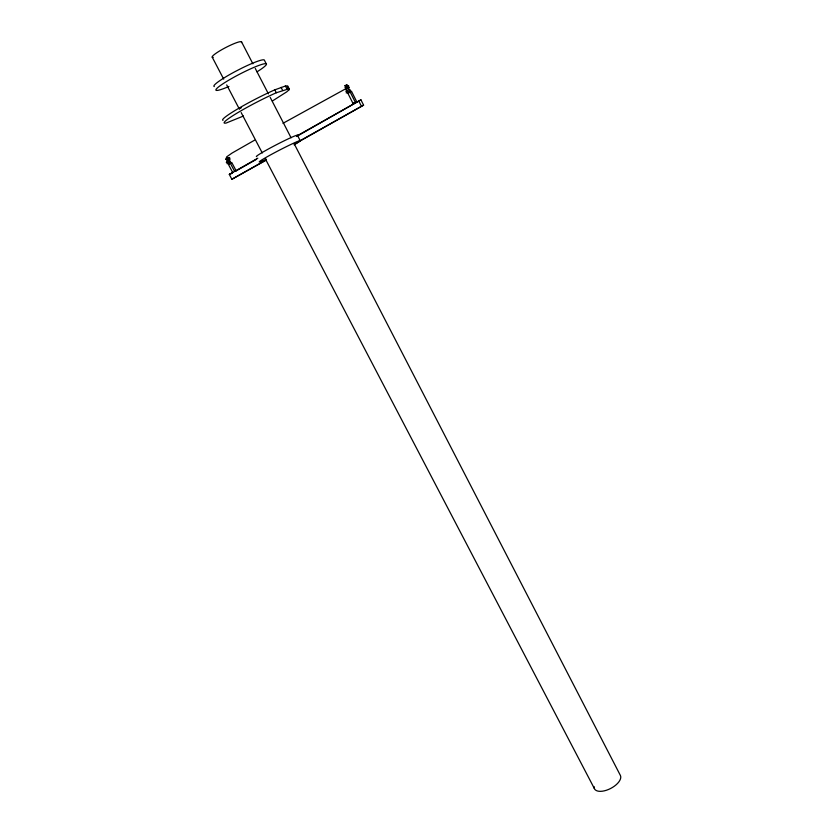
<?xml version="1.0" encoding="UTF-8"?>
<svg xmlns="http://www.w3.org/2000/svg" width="833" height="833" viewBox="0 0 833 833"><rect width="100%" height="100%" fill="white"/><g stroke="black" fill="none" stroke-linecap="round" stroke-linejoin="round"><path stroke-width="1.25" d="M272.381 101.001L286.791 91.817L289.061 89.725L289.124 88.715L287.656 85.851L285.438 86.007L274.828 89.839A38.193 3.499 -27.4 0 0 237.978 108.748A38.193 3.499 -27.4 0 0 223.015 120.327M349.475 91.245C352.765 86.413 341.291 93.64 347.767 90.391M227.159 158.916L225.805 159.457L226.711 156.823L232.095 153.033L254.565 140.194M348.652 87.517L346.33 88.704L346.83 88.517M227.399 158.301L226.597 158.655L228.367 157.739M347.798 86.205L345.601 87.278L346.122 87.101M348.496 92.859L351.495 91.349L356.711 101.709L354.15 103.115M225.889 159.374L229.689 157.479L227.659 158.666M229.481 163.695L231.022 162.914M346.934 84.883L344.883 85.861L346.934 84.883L347.642 86.299M348.048 86.163C350.953 84.143 341.967 88.954 345.976 87.267M348.756 87.569C351.536 85.528 342.019 90.849 347.205 88.413M229.512 160.779C231.949 158.988 221.828 164.663 228.617 161.269M230.189 162.071C232.667 160.269 222.505 165.954 229.304 162.56M354.462 102.99L353.067 103.563L347.85 93.202L351.495 91.349M232.699 172.504L228.357 164.288L230.293 163.174L231.782 162.55L236.124 170.755L235.156 171.306M353.067 103.563L356.711 101.709M257.834 158.197L229.304 174.441L231.866 179.272L265.904 160.332M295.736 143.474L363.584 105.135L360.928 99.845L296.683 136.071L297.298 135.602A23.157 1.281 -27.4 0 0 276.868 144.494A23.157 1.281 -27.4 0 0 256.606 156.614M235.114 171.463L256.554 159.259M296.527 136.508L360.928 99.845M231.866 179.272L265.644 160.175M294.913 143.63L363.584 105.135M282.981 123.315L345.56 88.86M228.846 159.697C233.511 157.104 224.389 161.467 227.388 160.425M232.719 172.608L229.304 174.441L231.72 173.389M348.475 91.807L346.164 92.848L350.318 90.651M227.555 158.083L228.357 157.729M243.486 116.016L226.253 123.003A38.172 3.405 -27.4 0 1 236.707 113.319A38.172 3.405 -27.4 0 1 276.327 92.755L289.124 88.715M228.357 164.288L229.856 163.664M347.85 93.202L348.85 92.807M230.293 163.174L234.635 171.4M212.248 57.217L223.702 79.135M226.711 84.904L239.373 109.123M241.174 112.58L262.27 152.96M265.29 158.728L594.377 788.549M274.828 89.839L276.327 92.755M297.371 135.185L300.172 140.621M241.549 41.869L252.888 63.818M255.273 68.441L268.403 93.858M270.194 97.326L291.071 137.768M294.059 143.547L620.429 775.523A14.567 7.122 -27.5 0 1 608.548 789.455A14.567 7.122 -27.5 0 1 594.116 786.623M287.604 86.882L289.061 89.725M285.438 86.007L286.916 88.892M281.075 87.361L282.564 90.256M266.227 63.766L264.248 59.934A28.468 3.342 -27.4 0 0 241.685 68.212L234.937 71.68A28.468 3.342 -27.4 0 0 214.31 86.58M358.669 100.783L361.335 106.083M348.35 87.704L349.954 90.88M350.099 91.901L355.316 102.282M239.644 108.696A28.332 2.603 -27.4 0 1 241.497 107.603M228.94 86.465A28.457 3.249 -27.4 0 1 220.787 85.258A28.457 3.249 -27.4 0 1 258.688 65.484A28.457 3.249 -27.4 0 1 257.012 71.825M266.414 159.207A23.137 1.177 -27.4 0 1 264.53 158.291A23.137 1.177 -27.4 0 1 294.007 143.005A23.137 1.177 -27.4 0 1 294.122 144.838M213.186 57.383A16.556 2.28 -27.4 0 1 225.327 47.752A16.556 2.28 -27.4 0 1 241.403 42.608"/></g></svg>
